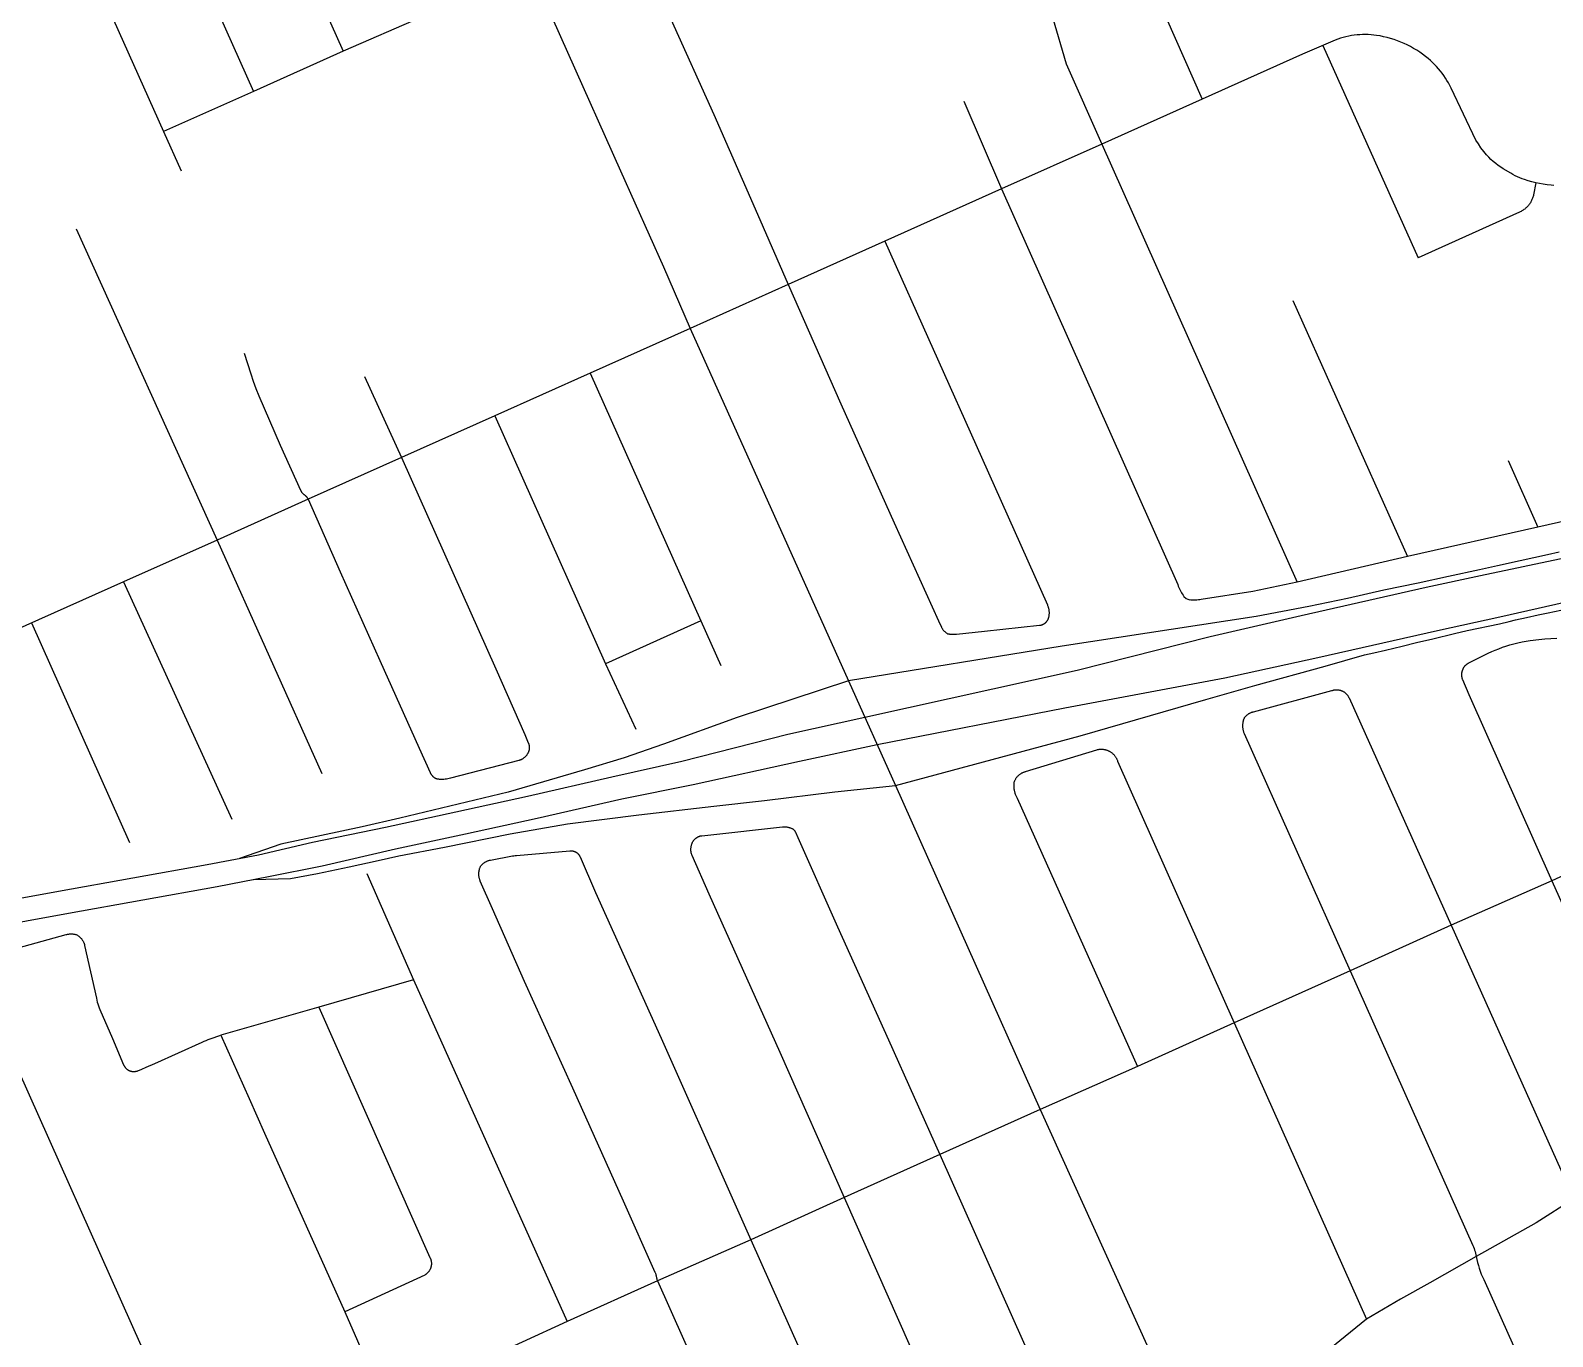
# Model space of a CAD drawing. Header units: inches. Extents: x 326453 to 344102, y 4677180 to 4689621.
# Drawn here: x 331917 to 333232, y 4681675 to 4682803 of the extents above; entities that cross this region are included whole.
import ezdxf

# ---------------------------------------------------------------- set-up
doc = ezdxf.new("R2010")
doc.units = ezdxf.units.IN
doc.header["$MEASUREMENT"] = 0
doc.layers.add('Street_Centreline', color=7, linetype='Continuous')

msp = doc.modelspace()

# ---------------------------------------------------------------- linework, layer by layer
at = {"layer": 'Street_Centreline'}
for p, q in [((332083.5604, 4683018.9214), (332187.4905, 4682785.3113)), ((332006.2759, 4682983.0764), (332109.9509, 4682750.4216)), ((331930.1638, 4682945.2407), (332032.1912, 4682715.7528)), ((332885.9094, 4682841.2268), (332929.1161, 4682743.8294)), ((332187.4905, 4682785.3113), (332109.9509, 4682750.4216)), ((333033.2131, 4682790.1381), (333115.4904, 4682606.7941)), ((332109.9509, 4682750.4216), (332032.1912, 4682715.7528)), ((332723.4552, 4682742.0131), (332755.7678, 4682666.2906)), ((332929.1161, 4682743.8294), (332842.3462, 4682704.9899)), ((332032.1912, 4682715.7528), (332047.7194, 4682681.7275)), ((332842.3462, 4682704.9899), (332755.7678, 4682666.2906)), ((332842.3462, 4682704.9899), (333011.2516, 4682326.6618)), ((332755.7678, 4682666.2906), (332655.0117, 4682621.1156)), ((331956.7923, 4682631.7358), (332078.5628, 4682363.0556)), ((332655.0117, 4682621.1156), (332571.5857, 4682583.7609)), ((332571.5857, 4682583.7609), (332487.068, 4682545.8264)), ((333007.3757, 4682569.9535), (333106.25, 4682348.7584)), ((332487.068, 4682545.8264), (332400.5964, 4682507.1376)), ((332487.068, 4682545.8264), (332623.7501, 4682241.5717)), ((332205.8275, 4682504.3673), (332237.7782, 4682434.3799)), ((332400.5964, 4682507.1376), (332318.2892, 4682470.3124)), ((332400.5964, 4682507.1376), (332496.2704, 4682293.1844)), ((332318.2892, 4682470.3124), (332237.7782, 4682434.3799)), ((332318.2892, 4682470.3124), (332413.8328, 4682256.2084)), ((332237.7782, 4682434.3799), (332157.117, 4682398.3154)), ((333193.2248, 4682431.7549), (333219.014, 4682374.1656)), ((332157.117, 4682398.3154), (332078.5628, 4682363.0556)), ((333219.014, 4682374.1656), (333106.25, 4682348.7584)), ((332078.5628, 4682363.0556), (331997.8011, 4682326.986)), ((332078.5628, 4682363.0556), (332169.0545, 4682161.5742)), ((333106.25, 4682348.7584), (333011.2516, 4682326.6618)), ((331997.8011, 4682326.986), (331838.962, 4682255.8552)), ((331997.8011, 4682326.986), (332091.3858, 4682122.0974)), ((331918.3816, 4682291.4206), (332002.9434, 4682101.8964)), ((332496.2704, 4682293.1844), (332413.8328, 4682256.2084)), ((332496.2704, 4682293.1844), (332513.4723, 4682254.7381)), ((332413.8328, 4682256.2084), (332440.0197, 4682199.8203)), ((332623.7501, 4682241.5717), (332664.2827, 4682151.0411)), ((332664.2827, 4682151.0411), (332789.164, 4681871.2008)), ((333334.7578, 4682116.2775), (333230.9248, 4682068.8784)), ((332207.8494, 4682075.0636), (332248.1244, 4681983.2416)), ((333230.9248, 4682068.8784), (333143.9589, 4682030.3657)), ((333230.9248, 4682068.8784), (333328.4976, 4681850.758)), ((333143.9589, 4682030.3657), (333056.9081, 4681991.1613)), ((333143.9589, 4682030.3657), (333249.904, 4681794.2659)), ((331864.8291, 4681999.0388), (332066.6149, 4681547.0785)), ((332248.1244, 4681983.2416), (332166.3468, 4681959.6908)), ((332248.1244, 4681983.2416), (332380.8342, 4681688.2235)), ((333056.9081, 4681991.1613), (332956.7417, 4681946.0902)), ((332166.3468, 4681959.6908), (332081.8828, 4681935.366)), ((332956.7417, 4681946.0902), (332873.3774, 4681908.3349)), ((332956.7417, 4681946.0902), (333071.0204, 4681690.2856)), ((332873.3774, 4681908.3349), (332789.164, 4681871.2008)), ((332789.164, 4681871.2008), (332702.5376, 4681832.4795)), ((332789.164, 4681871.2008), (332925.2468, 4681571.03)), ((332702.5376, 4681832.4795), (332619.986, 4681795.286)), ((332702.5376, 4681832.4795), (332786.334, 4681644.8088)), ((332619.986, 4681795.286), (332539.5445, 4681758.812)), ((332619.986, 4681795.286), (332703.322, 4681607.5736)), ((332539.5445, 4681758.812), (332458.9542, 4681723.2563)), ((332539.5445, 4681758.812), (332700.5208, 4681396.6296)), ((332458.9542, 4681723.2563), (332380.8342, 4681688.2235)), ((332458.9542, 4681723.2563), (332627.7023, 4681345.9442)), ((332189.0196, 4681696.6544), (332223.7324, 4681617.1526)), ((333071.0204, 4681690.2856), (333013.2146, 4681643.5237)), ((332380.8342, 4681688.2235), (332303.093, 4681652.6413))]:
    msp.add_line(p, q, dxfattribs=at)
for points in [[(332327.6516, 4683129.0004), (332337.3718, 4683108.8671), (332363.3311, 4683051.4256), (332396.8347, 4682976.0024), (332434.2485, 4682892.5049), (332442.824, 4682874.1726), (332470.2831, 4682812.9247), (332507.3582, 4682730.5795), (332545.1239, 4682644.5389), (332571.5857, 4682583.7609)], [(332243.8581, 4683092.0861), (332426.9262, 4682682.0075), (332463.9574, 4682598.8458), (332487.068, 4682545.8264)], [(332779.1916, 4682860.1444), (332799.7936, 4682814.6112), (332811.7023, 4682774.2355), (332842.3462, 4682704.9899)], [(332262.2022, 4682819.2637), (332261.952, 4682818.9853), (332261.6931, 4682818.715), (332261.4256, 4682818.4531), (332261.1498, 4682818.2), (332260.866, 4682817.9559), (332260.5745, 4682817.7211), (332260.2757, 4682817.4957), (332259.5574, 4682816.9892), (332258.8234, 4682816.5058), (332258.0744, 4682816.0459), (332257.3112, 4682815.61), (332256.5346, 4682815.1986), (332255.7453, 4682814.812), (332254.9441, 4682814.4507), (332187.4905, 4682785.3113)], [(333232.8625, 4682669.262), (333230.3097, 4682669.4419), (333226.9683, 4682669.7914), (333223.6407, 4682670.2549), (333220.331, 4682670.8318), (333217.0429, 4682671.5215), (333213.7803, 4682672.3231), (333210.547, 4682673.2356), (333207.3467, 4682674.2582), (333205.2911, 4682674.994), (333203.2624, 4682675.8007), (333201.2629, 4682676.6774), (333199.295, 4682677.6231), (333197.3612, 4682678.6366), (333195.4638, 4682679.7166), (333189.0734, 4682683.5174), (333186.8295, 4682685.0191), (333184.6398, 4682686.5989), (333182.5072, 4682688.2548), (333180.4341, 4682689.9847), (333178.4232, 4682691.7866), (333176.4771, 4682693.6582), (333174.598, 4682695.5971), (333172.1648, 4682698.7008), (333169.8173, 4682701.8699), (333167.5573, 4682705.1019), (333165.3863, 4682708.3943), (333144.015, 4682753.3288), (333142.9045, 4682755.5591), (333141.7215, 4682757.7518), (333140.4672, 4682759.9046), (333139.143, 4682762.0151), (333137.7504, 4682764.0811), (333136.2908, 4682766.1002), (333134.7657, 4682768.0705), (333133.177, 4682769.9897), (333131.5261, 4682771.8558), (333129.815, 4682773.6668), (333128.0454, 4682775.4207), (333126.2193, 4682777.1157), (333124.3386, 4682778.7499), (333121.9328, 4682780.7021), (333119.461, 4682782.5701), (333116.9262, 4682784.3515), (333114.3313, 4682786.0442), (333111.6794, 4682787.6462), (333108.9738, 4682789.1557), (333106.2176, 4682790.5707), (333103.4142, 4682791.8897), (333100.5668, 4682793.111), (333097.679, 4682794.2331), (333094.7541, 4682795.2548), (333091.7956, 4682796.1748), (333088.8071, 4682796.992), (333085.7922, 4682797.7054), (333082.7544, 4682798.3142), (333079.6974, 4682798.8177), (333077.2979, 4682799.1282), (333074.8891, 4682799.3555), (333072.4739, 4682799.4995), (333070.0552, 4682799.5599), (333067.6358, 4682799.5366), (333065.2187, 4682799.4298), (333062.8067, 4682799.2395), (333060.4027, 4682798.966), (333058.0096, 4682798.6095), (333055.6303, 4682798.1706), (333053.2675, 4682797.6497), (333050.9242, 4682797.0475), (333048.6031, 4682796.3646), (333046.3069, 4682795.6019), (333044.0385, 4682794.7603), (333041.8005, 4682793.8409), (333015.7528, 4682782.6093), (332929.1161, 4682743.8294)], [(332755.7678, 4682666.2906), (332908.0406, 4682324.55), (332908.472, 4682323.342), (332908.9457, 4682322.1499), (332909.4611, 4682320.9753), (332910.0176, 4682319.8196), (332910.6146, 4682318.6843), (332911.2512, 4682317.5707), (332911.9267, 4682316.4802), (332912.6402, 4682315.4142), (332913.3908, 4682314.3741), (332915.2676, 4682312.487), (332918.1773, 4682311.3318)], [(333217.0664, 4682671.5166), (333215.2274, 4682661.2033), (333215.0611, 4682660.4815), (333214.8698, 4682659.7659), (333214.6537, 4682659.0574), (333214.4132, 4682658.3569), (333214.1484, 4682657.6652), (333213.8597, 4682656.983), (333213.5475, 4682656.3114), (333213.212, 4682655.651), (333212.8539, 4682655.0026), (333212.4734, 4682654.3671), (333212.071, 4682653.7453), (333211.6472, 4682653.1378), (333211.2026, 4682652.5454), (333210.7377, 4682651.9688), (333210.2529, 4682651.4087), (333209.749, 4682650.8659), (333209.2265, 4682650.3409), (333208.6861, 4682649.8344), (333208.1284, 4682649.3469), (333207.554, 4682648.8792), (333206.9638, 4682648.4317), (333206.3583, 4682648.0051), (333205.7384, 4682647.5997), (333205.1047, 4682647.2162), (333204.4581, 4682646.8549), (333203.7993, 4682646.5163), (333203.1292, 4682646.2008), (333115.4904, 4682606.7941)], [(332655.0117, 4682621.1156), (332738.455, 4682434.4886), (332795.4259, 4682307.0311), (332795.6478, 4682306.5115), (332795.852, 4682305.9848), (332796.0385, 4682305.4515), (332796.207, 4682304.9123), (332796.3573, 4682304.3677), (332796.4892, 4682303.8184), (332796.6026, 4682303.2649), (332796.6973, 4682302.708), (332796.7733, 4682302.1482), (332796.8305, 4682301.5861), (332796.8687, 4682301.0225), (332796.8881, 4682300.4579), (332796.8884, 4682299.8929), (332796.8698, 4682299.3283), (332796.8322, 4682298.7646), (332796.7758, 4682298.2025), (332796.7005, 4682297.6426), (332796.6064, 4682297.0855), (332796.4937, 4682296.532), (332796.3625, 4682295.9825), (332796.2792, 4682295.6796), (332796.1856, 4682295.3797), (332796.0819, 4682295.0832), (332795.968, 4682294.7904), (332795.8442, 4682294.5016), (332795.7106, 4682294.2173), (332795.5674, 4682293.9377), (332795.4147, 4682293.6632), (332795.2527, 4682293.3941), (332795.0816, 4682293.1306), (332794.9015, 4682292.8731), (332794.7128, 4682292.622), (332794.5156, 4682292.3774), (332794.3102, 4682292.1398), (332794.0968, 4682291.9093), (332793.8756, 4682291.6862), (332793.6469, 4682291.4708), (332793.411, 4682291.2634), (332793.1681, 4682291.0641), (332792.9186, 4682290.8733), (332792.6626, 4682290.6911), (332792.4006, 4682290.5178), (332792.1329, 4682290.3535), (332791.8596, 4682290.1985), (332791.5813, 4682290.0529), (332791.2981, 4682289.9169), (332791.0104, 4682289.7906), (332790.7186, 4682289.6743), (332790.423, 4682289.568), (332790.1239, 4682289.4719), (332789.8217, 4682289.386), (332789.5168, 4682289.3106), (332789.2094, 4682289.2456), (332788.9, 4682289.1911), (332788.589, 4682289.1473), (332741.1049, 4682283.9975), (332716.9783, 4682281.4624), (332716.1832, 4682281.3924), (332715.3862, 4682281.3493), (332714.5881, 4682281.3332), (332713.79, 4682281.344), (332712.9927, 4682281.3818), (332712.1972, 4682281.4465), (332711.4043, 4682281.5381), (332711.1514, 4682281.5759), (332710.9, 4682281.6222), (332710.6502, 4682281.6769), (332710.4025, 4682281.74), (332710.1569, 4682281.8113), (332709.914, 4682281.8908), (332709.6738, 4682281.9784)], [(332571.5857, 4682583.7609), (332617.2295, 4682480.7191), (332663.3105, 4682377.8767), (332701.44, 4682293.3128), (332703.9397, 4682287.9262), (332704.1331, 4682287.5277), (332704.3404, 4682287.1363), (332704.5613, 4682286.7524), (332704.7954, 4682286.3764), (332705.0426, 4682286.0089), (332705.3025, 4682285.6502), (332705.5748, 4682285.3009), (332705.8591, 4682284.9613), (332706.1552, 4682284.6318), (332706.4626, 4682284.3129), (332706.781, 4682284.005), (332707.11, 4682283.7084), (332707.4491, 4682283.4236), (332707.7981, 4682283.1507), (332708.1563, 4682282.8903), (332708.5235, 4682282.6425), (332708.8991, 4682282.4078), (332709.2827, 4682282.1863), (332709.6738, 4682281.9784)], [(332102.0781, 4682524.5128), (332107.646, 4682506.6208), (332109.7619, 4682500.186), (332112.0827, 4682493.8222), (332114.6059, 4682487.5359), (332133.0992, 4682444.9925), (332150.6436, 4682405.975), (332150.7726, 4682405.701), (332150.9111, 4682405.4317), (332151.0588, 4682405.1673), (332151.2157, 4682404.9083), (332151.3816, 4682404.655), (332151.5562, 4682404.4075), (332151.7393, 4682404.1663), (332151.9307, 4682403.9317), (332152.1302, 4682403.7038), (332152.3375, 4682403.4831), (332152.5524, 4682403.2697), (332152.7746, 4682403.064), (332153.0038, 4682402.8661), (332153.2398, 4682402.6763), (332153.4823, 4682402.4949), (332153.731, 4682402.3221), (332154.0037, 4682402.1325), (332154.2696, 4682401.9335), (332154.5285, 4682401.7254), (332154.7799, 4682401.5084), (332155.0236, 4682401.2827), (332155.2593, 4682401.0486), (332155.4867, 4682400.8065), (332155.7054, 4682400.5566), (332155.9154, 4682400.2992), (332156.1162, 4682400.0347), (332156.3077, 4682399.7633), (332156.4896, 4682399.4854), (332156.6616, 4682399.2013), (332156.8237, 4682398.9113), (332156.9756, 4682398.6159), (332157.117, 4682398.3154)], [(332237.7782, 4682434.3799), (332319.1481, 4682251.9375), (332344.2069, 4682195.2278), (332347.3117, 4682188.0612), (332347.4502, 4682187.7189), (332347.5767, 4682187.372), (332347.6911, 4682187.021), (332347.7933, 4682186.6662), (332347.8831, 4682186.308), (332347.9606, 4682185.947), (332348.0255, 4682185.5835), (332348.0778, 4682185.218), (332348.1174, 4682184.8509), (332348.1442, 4682184.4827), (332348.1584, 4682184.1137), (332348.1597, 4682183.7445), (332348.1483, 4682183.3754), (332348.1241, 4682183.007), (332348.0872, 4682182.6396), (332348.0376, 4682182.2737), (332347.9754, 4682181.9098), (332347.9007, 4682181.5482), (332347.8134, 4682181.1894), (332347.7138, 4682180.8339), (332347.602, 4682180.482), (332347.4781, 4682180.1342), (332347.3422, 4682179.7909), (332347.1945, 4682179.4525), (332347.0352, 4682179.1194), (332346.838, 4682178.7409), (332346.6281, 4682178.3694), (332346.4058, 4682178.0052), (332346.1713, 4682177.6487), (332345.9248, 4682177.3003), (332345.6667, 4682176.9605), (332345.3973, 4682176.6296), (332345.1168, 4682176.308), (332344.8256, 4682175.996), (332344.524, 4682175.6941), (332344.2123, 4682175.4026), (332343.891, 4682175.1218), (332343.5604, 4682174.8521), (332343.2208, 4682174.5937), (332342.8727, 4682174.3469), (332342.5164, 4682174.112), (332342.1523, 4682173.8893), (332341.781, 4682173.6791), (332341.4027, 4682173.4816), (332341.018, 4682173.2969), (332340.6273, 4682173.1254), (332340.231, 4682172.9672), (332339.8295, 4682172.8225), (332339.4234, 4682172.6915), (332339.0131, 4682172.5743), (332280.0001, 4682157.364), (332278.8912, 4682157.0958), (332277.7747, 4682156.861), (332276.6516, 4682156.6598), (332275.523, 4682156.4923), (332274.39, 4682156.3587), (332273.7789, 4682156.3066), (332273.1664, 4682156.2756), (332272.5532, 4682156.2658), (332271.9401, 4682156.2771), (332271.3277, 4682156.3096), (332270.7167, 4682156.3632), (332270.108, 4682156.4379), (332269.5023, 4682156.5335), (332268.9002, 4682156.65)], [(333749.6411, 4682423.411), (333719.7625, 4682422.8668), (333685.0227, 4682421.9101), (333650.1212, 4682420.5985), (333607.5355, 4682418.9939), (333564.7602, 4682414.4545), (333542.7421, 4682411.4024), (333520.821, 4682407.7174), (333499.0152, 4682403.4026), (333395.3023, 4682381.3239), (333258.7696, 4682350.9289), (333243.0366, 4682347.5954), (333169.2894, 4682332.2449), (333122.3694, 4682322.1297), (333014.6748, 4682297.5643), (332935.917, 4682279.434), (332821.0695, 4682250.4219), (332637.9128, 4682209.9389)], [(333371.1745, 4682410.6589), (333319.6116, 4682396.8997), (333219.014, 4682374.1656)], [(332157.117, 4682398.3154), (332184.8398, 4682335.6146), (332219.1637, 4682258.8851), (332252.9418, 4682183.3731), (332262.4847, 4682162.2897), (332262.6353, 4682161.9714), (332262.7967, 4682161.6584), (332262.9686, 4682161.3511), (332263.1508, 4682161.0498), (332263.3432, 4682160.7548), (332263.5454, 4682160.4665), (332263.7574, 4682160.1853), (332263.9788, 4682159.9114), (332264.2093, 4682159.6453), (332264.4488, 4682159.3871), (332264.6969, 4682159.1371), (332264.9533, 4682158.8958), (332265.2178, 4682158.6633), (332265.49, 4682158.4399), (332265.7697, 4682158.2259), (332266.0564, 4682158.0215), (332266.35, 4682157.827), (332266.65, 4682157.6425), (332266.956, 4682157.4684), (332267.2678, 4682157.3047), (332267.585, 4682157.1517), (332267.9072, 4682157.0096), (332268.2341, 4682156.8785), (332268.5652, 4682156.7586), (332268.9002, 4682156.65)], [(332648.3797, 4682186.5609), (332810.639, 4682218.1882), (332948.5916, 4682243.9851), (333028.9052, 4682261.5636), (333132.1531, 4682284.9134), (333186.0663, 4682296.7146), (333258.7428, 4682313.1401), (333275.679, 4682316.6099), (333411.5528, 4682347.3388), (333479.1176, 4682362.0775), (333537.5979, 4682372.1871), (333559.519, 4682375.8721), (333581.5371, 4682378.9242), (333624.9543, 4682381.8301), (333668.1999, 4682383.1363), (333702.8657, 4682384.2032), (333736.9632, 4682384.6782), (333766.3942, 4682385.7442)], [(333237.2543, 4682352.6284), (333227.1532, 4682350.376), (333203.5945, 4682345.1228), (333184.1848, 4682340.7948), (333176.3418, 4682339.0459), (333168.5264, 4682337.3032)], [(333168.5228, 4682337.3024), (333141.7217, 4682331.6873), (333115.655, 4682325.8634), (333085.8183, 4682319.701), (333054.6916, 4682312.6511), (333021.1769, 4682305.5829), (332975.6871, 4682297.1315), (332808.2735, 4682271.4482), (332623.7501, 4682241.5717)], [(333011.2516, 4682326.6618), (332972.8649, 4682318.6048), (332928.34, 4682311.5906), (332927.0781, 4682311.4129), (332925.8111, 4682311.2766), (332924.5403, 4682311.1817), (332923.2671, 4682311.1285), (332921.9929, 4682311.1169), (332920.7189, 4682311.1469), (332919.4466, 4682311.2186), (332918.1773, 4682311.3318)], [(333185.8024, 4682290.7536), (333194.0224, 4682292.6868), (333199.5831, 4682294.0159), (333209.1329, 4682296.1907), (333219.2871, 4682298.4864), (333227.8698, 4682300.1779), (333238.6284, 4682302.4736)], [(332664.2827, 4682151.0411), (332823.6775, 4682194.108), (332932.2183, 4682225.3447), (332974.6559, 4682237.3147), (333035.414, 4682254.1246), (333069.2312, 4682263.9904), (333077.3816, 4682265.6759), (333087.4992, 4682267.9232), (333101.8325, 4682271.4345), (333114.1985, 4682274.5245), (333128.3391, 4682277.7756), (333146.8989, 4682282.4377), (333157.8488, 4682284.7983), (333185.8024, 4682290.7536)], [(333154.3015, 4682251.6683), (333154.4478, 4682251.991), (333154.6049, 4682252.3086), (333154.7725, 4682252.6207), (333154.9506, 4682252.927), (333155.1387, 4682253.2272), (333155.3369, 4682253.521), (333155.5448, 4682253.8079), (333155.7621, 4682254.0876), (333155.9888, 4682254.36), (333156.2244, 4682254.6246), (333156.4688, 4682254.8811), (333156.7216, 4682255.1293), (333156.9827, 4682255.3689), (333157.2516, 4682255.5996), (333157.5281, 4682255.8211), (333157.8118, 4682256.0333), (333158.1025, 4682256.2358), (333158.3999, 4682256.4284), (333158.7035, 4682256.611), (333159.0131, 4682256.7833), (333159.3283, 4682256.9452), (333176.1682, 4682265.2375), (333179.138, 4682266.6608), (333182.1483, 4682267.9962), (333185.1967, 4682269.2424), (333188.2803, 4682270.3984), (333191.3966, 4682271.4632), (333194.8189, 4682272.52), (333198.2713, 4682273.4733), (333201.7509, 4682274.3225), (333205.2544, 4682275.0667), (333208.7788, 4682275.7052), (333212.3207, 4682276.2374), (333219.7244, 4682277.1911), (333224.9229, 4682277.7513), (333230.1356, 4682278.1582), (333235.3581, 4682278.4113)], [(332623.7501, 4682241.5717), (332527.5838, 4682209.9425), (332464.05, 4682186.8123), (332430.0525, 4682175.0868), (332395.6756, 4682164.5256), (332329.9867, 4682145.3266), (332236.2594, 4682122.9048), (332203.7905, 4682115.5291), (332133.6796, 4682100.2817), (332098.0057, 4682087.9664)], [(333154.3015, 4682251.6683), (333154.1368, 4682251.3584), (333153.9826, 4682251.043), (333153.8392, 4682250.7226), (333153.7067, 4682250.3975), (333153.5853, 4682250.0682), (333153.4751, 4682249.7349), (333153.3762, 4682249.3981), (333153.2887, 4682249.0581), (333153.2128, 4682248.7154), (333153.1485, 4682248.3703), (333153.0959, 4682248.0233), (333153.055, 4682247.6746), (333153.026, 4682247.3248), (333153.0088, 4682246.9742), (333153.0034, 4682246.6232), (333153.01, 4682246.2723), (333153.0283, 4682245.9217), (333153.0585, 4682245.572), (333153.1005, 4682245.2235), (333153.1543, 4682244.8766), (333153.2197, 4682244.5318), (333153.2968, 4682244.1893), (333153.3854, 4682243.8496), (333153.4854, 4682243.5132), (333153.5967, 4682243.1803), (333153.7193, 4682242.8513), (333153.8528, 4682242.5267), (333159.4126, 4682229.6371), (333230.9248, 4682068.8784)], [(332964.9184, 4682208.2062), (332965.114, 4682208.583), (332965.3225, 4682208.9528), (332965.5437, 4682209.3151), (332965.7773, 4682209.6695), (332966.0231, 4682210.0156), (332966.2807, 4682210.353), (332966.5498, 4682210.6813), (332966.8302, 4682211.0001), (332967.1214, 4682211.3089), (332967.4232, 4682211.6075), (332967.7351, 4682211.8954), (332968.0568, 4682212.1724), (332968.3879, 4682212.438), (332968.728, 4682212.692), (332969.0767, 4682212.9341), (332969.4336, 4682213.164), (332969.7983, 4682213.3813), (332970.1702, 4682213.5859), (332970.549, 4682213.7775), (332970.9343, 4682213.9558), (332971.3254, 4682214.1207), (332971.7221, 4682214.2719), (332972.1237, 4682214.4093), (332972.5299, 4682214.5326), (332972.9401, 4682214.6419), (332973.3539, 4682214.7368), (333040.9545, 4682232.9935), (333041.3284, 4682233.1334), (333041.7068, 4682233.2604), (333042.0894, 4682233.3743), (333042.4756, 4682233.4749), (333042.8651, 4682233.5623), (333043.2574, 4682233.6362), (333043.652, 4682233.6966), (333044.0484, 4682233.7434), (333044.4462, 4682233.7766), (333044.8449, 4682233.796), (333045.244, 4682233.8018), (333045.6431, 4682233.7938), (333046.0416, 4682233.7721), (333046.4392, 4682233.7368), (333046.8354, 4682233.6878), (333047.2296, 4682233.6252), (333047.6215, 4682233.5491), (333048.0105, 4682233.4596), (333048.3962, 4682233.3568), (333048.7781, 4682233.2407), (333049.1558, 4682233.1117), (333049.5289, 4682232.9697), (333049.8969, 4682232.815), (333050.2593, 4682232.6477), (333050.6158, 4682232.4681), (333050.9659, 4682232.2763), (333051.3091, 4682232.0727), (333051.6452, 4682231.8573), (333051.9737, 4682231.6305), (333052.2942, 4682231.3926), (333052.6064, 4682231.1438), (333052.9098, 4682230.8844), (333053.2041, 4682230.6148), (333053.489, 4682230.3352), (333053.7641, 4682230.0459), (333054.0291, 4682229.7474), (333054.2837, 4682229.44), (333054.5275, 4682229.124), (333054.7604, 4682228.7998), (333054.982, 4682228.4678), (333055.192, 4682228.1283), (333055.3903, 4682227.7819), (333055.5766, 4682227.4288), (333055.7506, 4682227.0696), (333055.9121, 4682226.7046), (333143.9589, 4682030.3657)], [(332637.9128, 4682209.9389), (332571.2443, 4682195.013), (332479.7291, 4682171.9458), (332419.427, 4682158.1706), (332346.4679, 4682141.6931), (332284.5876, 4682127.9132), (332224.0592, 4682114.9525), (332160.8603, 4682101.7269), (332114.2631, 4682091.0634), (332070.0457, 4682082.6401), (331941.6592, 4682059.5915), (331829.4824, 4682039.0809), (331810.6231, 4682035.4432), (331726.3268, 4682019.1836), (331667.443, 4682006.6971), (331611.1315, 4681995.4167), (331494.2308, 4681970.0444), (331489.9413, 4681969.0825)], [(332964.9184, 4682208.2062), (332964.7352, 4682207.6415), (332964.5717, 4682207.0707), (332964.4282, 4682206.4946), (332964.3047, 4682205.9139), (332964.2015, 4682205.3292), (332964.1186, 4682204.7413), (332964.0563, 4682204.1509), (332964.0145, 4682203.5587), (332963.9933, 4682202.9653), (332963.9927, 4682202.3716), (332964.0127, 4682201.7782), (332964.0533, 4682201.1859), (332964.1145, 4682200.5953), (332964.1962, 4682200.0073), (332964.2982, 4682199.4224), (332964.4205, 4682198.8414), (332964.563, 4682198.265), (332964.7253, 4682197.6939), (332964.9074, 4682197.1288), (332965.109, 4682196.5704), (332965.3299, 4682196.0193), (333056.9081, 4681991.1613)], [(331494.1863, 4681949.4103), (331502.8423, 4681951.3513), (331619.7429, 4681976.7236), (331676.0545, 4681988.004), (331734.9389, 4682000.4906), (331838.0939, 4682020.3879), (331950.2706, 4682040.8985), (332078.6572, 4682063.947), (332122.8746, 4682072.3703), (332169.347, 4682081.7589), (332232.6707, 4682096.2594), (332293.1991, 4682109.2202), (332355.0794, 4682123.0001), (332428.0385, 4682139.4775), (332489.7651, 4682151.9318), (332581.3951, 4682172.171), (332648.3797, 4682186.5609)], [(332766.6339, 4682153.264), (332766.7606, 4682153.7219), (332766.9033, 4682154.1751), (332767.0617, 4682154.623), (332767.2356, 4682155.0651), (332767.4248, 4682155.5009), (332767.6292, 4682155.9299), (332767.8483, 4682156.3514), (332768.0821, 4682156.765), (332768.3301, 4682157.1703), (332768.5921, 4682157.5666), (332768.8678, 4682157.9535), (332769.1569, 4682158.3306), (332769.4589, 4682158.6974), (332769.7735, 4682159.0534), (332770.1003, 4682159.3982), (332770.439, 4682159.7314), (332770.7891, 4682160.0526), (332771.1502, 4682160.3614), (332771.5219, 4682160.6574), (332771.9036, 4682160.9402), (332772.295, 4682161.2096), (332772.6956, 4682161.4651), (332773.1048, 4682161.7065), (332773.5222, 4682161.9335), (332773.9472, 4682162.1458), (332774.3794, 4682162.3431), (332774.8183, 4682162.5252), (332775.2632, 4682162.6919), (332775.7136, 4682162.8429), (332776.1691, 4682162.9782), (332776.629, 4682163.0975), (332838.1588, 4682181.9444), (332838.656, 4682182.065), (332839.1569, 4682182.1686), (332839.6612, 4682182.255), (332840.1681, 4682182.324), (332840.6771, 4682182.3756), (332841.1875, 4682182.4097), (332841.6988, 4682182.4263), (332842.2104, 4682182.4254), (332842.7216, 4682182.4069), (332843.2319, 4682182.3709), (332843.7407, 4682182.3174), (332844.2474, 4682182.2466), (332844.7513, 4682182.1584), (332845.2519, 4682182.053), (332845.7486, 4682181.9305), (332846.2408, 4682181.791), (332846.7279, 4682181.6347), (332847.2094, 4682181.4619), (332847.6847, 4682181.2726), (332848.1532, 4682181.0672), (332848.6144, 4682180.8458), (332849.0677, 4682180.6087), (332849.5127, 4682180.3563), (332849.9487, 4682180.0887), (332850.3753, 4682179.8063), (332850.792, 4682179.5095), (332851.1982, 4682179.1986), (332851.5936, 4682178.8739), (332851.9776, 4682178.5359), (332852.3498, 4682178.1849), (332852.7097, 4682177.8214), (332853.057, 4682177.4457), (332853.3912, 4682177.0584), (332853.7119, 4682176.6598), (332854.0187, 4682176.2505), (332854.3114, 4682175.8309), (332854.5894, 4682175.4015), (332854.8527, 4682174.9628), (332855.1007, 4682174.5153), (332855.3332, 4682174.0597), (332855.55, 4682173.5963), (332855.7507, 4682173.1257), (332855.9352, 4682172.6486), (332856.1033, 4682172.1654), (332956.7417, 4681946.0902)], [(332110.0656, 4682069.9302), (332141.9112, 4682070.8846), (332165.197, 4682075.1461), (332192.5823, 4682080.8828), (332217.6123, 4682086.3194), (332235.4866, 4682090.2531), (332275.0067, 4682097.9567), (332331.7429, 4682109.2824), (332381.1479, 4682117.8489), (332442.7492, 4682125.8197), (332507.4118, 4682133.3115), (332551.1196, 4682138.0944), (332611.869, 4682145.4902), (332664.2827, 4682151.0411)], [(332766.6339, 4682153.264), (332766.551, 4682152.6225), (332766.4902, 4682151.9785), (332766.4515, 4682151.3328), (332766.4349, 4682150.6862), (332766.4404, 4682150.0394), (332766.4682, 4682149.3932), (332766.518, 4682148.7483), (332766.5899, 4682148.1055), (332766.6838, 4682147.4655), (332766.7996, 4682146.8291), (332766.9371, 4682146.197), (332767.0962, 4682145.5701), (332767.2767, 4682144.9489), (332767.4783, 4682144.3343), (332767.7009, 4682143.727), (332767.9441, 4682143.1277), (332768.2078, 4682142.537), (332768.4915, 4682141.9557), (332768.795, 4682141.3845), (332769.1178, 4682140.824), (332769.4597, 4682140.2749), (332873.3774, 4681908.3349)], [(332488.8864, 4682101.6317), (332489.1854, 4682102.1275), (332489.4722, 4682102.6304), (332489.6422, 4682102.9255), (332489.8222, 4682103.2145), (332490.0119, 4682103.4973), (332490.2111, 4682103.7735), (332490.4196, 4682104.0427), (332490.6371, 4682104.3047), (332490.8634, 4682104.5592), (332491.0982, 4682104.8058), (332491.3412, 4682105.0443), (332491.5923, 4682105.2744), (332491.8509, 4682105.4958), (332492.117, 4682105.7083), (332492.3901, 4682105.9117), (332492.67, 4682106.1056), (332492.9563, 4682106.29), (332493.2487, 4682106.4645), (332493.5469, 4682106.6289), (332493.8505, 4682106.7832), (332494.1592, 4682106.927), (332494.4725, 4682107.0602), (332494.7902, 4682107.1827), (332495.1119, 4682107.2944), (332495.4372, 4682107.3951), (332495.7658, 4682107.4846), (332496.0972, 4682107.5629), (332496.431, 4682107.63), (332496.767, 4682107.6856), (332497.1046, 4682107.7298), (332502.1986, 4682108.3086), (332566.7175, 4682115.3776), (332567.2651, 4682115.4209), (332567.8139, 4682115.4452), (332568.3632, 4682115.4503), (332568.9124, 4682115.4365), (332569.4607, 4682115.4035), (332570.0076, 4682115.3516), (332570.5523, 4682115.2807), (332571.0943, 4682115.191), (332571.6328, 4682115.0825), (332572.1673, 4682114.9554), (332572.6969, 4682114.8098), (332573.2213, 4682114.6459), (332573.7396, 4682114.4639), (332574.2513, 4682114.264), (332574.7557, 4682114.0465), (332574.9448, 4682113.9572), (332575.1308, 4682113.8616), (332575.3136, 4682113.7598), (332575.4928, 4682113.652), (332575.6682, 4682113.5382), (332575.8398, 4682113.4186), (332576.0073, 4682113.2934), (332576.1705, 4682113.1625), (332576.3292, 4682113.0263), (332576.4832, 4682112.8849), (332576.6324, 4682112.7384), (332576.7767, 4682112.5869), (332576.9158, 4682112.4307), (332577.0495, 4682112.27), (332577.1778, 4682112.1048), (332577.3006, 4682111.9354), (332577.4175, 4682111.7621), (332577.5286, 4682111.5849), (332577.6337, 4682111.404), (332577.7327, 4682111.2198), (332577.8254, 4682111.0323), (332577.9118, 4682110.8419), (332579.9951, 4682106.038), (332614.1456, 4682028.9362), (332658.3647, 4681931.424), (332702.5376, 4681832.4795)], [(332488.8864, 4682101.6317), (332488.691, 4682101.258), (332488.5088, 4682100.8777), (332488.3401, 4682100.4912), (332488.185, 4682100.0991), (332488.0438, 4682099.7017), (332487.9165, 4682099.2997), (332487.8034, 4682098.8935), (332487.7046, 4682098.4835), (332487.6202, 4682098.0704), (332487.5504, 4682097.6545), (332487.4952, 4682097.2364), (332487.4546, 4682096.8167), (332487.4288, 4682096.3958), (332487.4177, 4682095.9743), (332487.4214, 4682095.5526), (332487.4399, 4682095.1313), (332487.4731, 4682094.7109), (332487.521, 4682094.292), (332487.5836, 4682093.875), (332487.6607, 4682093.4604), (332487.7523, 4682093.0488), (332487.8583, 4682092.6406), (332487.9785, 4682092.2364), (332488.1127, 4682091.8367), (332488.261, 4682091.4419), (332488.4229, 4682091.0525), (332503.0744, 4682057.4963), (332564.3268, 4681920.8935), (332619.986, 4681795.286)], [(332305.5284, 4682080.4201), (332305.7877, 4682080.8219), (332306.0607, 4682081.2145), (332306.3471, 4682081.5975), (332306.6466, 4682081.9703), (332306.9587, 4682082.3326), (332307.2832, 4682082.6839), (332307.6195, 4682083.0238), (332307.9674, 4682083.3519), (332308.3264, 4682083.6678), (332308.6961, 4682083.9711), (332309.0761, 4682084.2615), (332309.4658, 4682084.5386), (332309.8649, 4682084.8021), (332310.2728, 4682085.0516), (332310.6891, 4682085.2869), (332311.1133, 4682085.5078), (332311.5448, 4682085.7138), (332311.9832, 4682085.9049), (332312.4279, 4682086.0807), (332312.8784, 4682086.2411), (332313.3342, 4682086.3858), (332313.7947, 4682086.5147), (332314.2593, 4682086.6276), (332314.7276, 4682086.7245), (332333.6374, 4682090.2959), (332334.7753, 4682090.4901), (332335.919, 4682090.6467), (332337.0672, 4682090.7655), (332383.0992, 4682094.7617), (332383.4054, 4682094.7836), (332383.7123, 4682094.795), (332384.0193, 4682094.7956), (332384.3262, 4682094.7857), (332384.6325, 4682094.765), (332384.938, 4682094.7338), (332385.2422, 4682094.6919), (332385.5447, 4682094.6395), (332385.8453, 4682094.5767), (332386.1434, 4682094.5034), (332386.4389, 4682094.4199), (332386.7313, 4682094.3261), (332387.0202, 4682094.2223), (332387.3054, 4682094.1084), (332387.5864, 4682093.9848), (332387.863, 4682093.8514), (332388.1348, 4682093.7086), (332388.4015, 4682093.5564), (332388.6627, 4682093.395), (332388.9181, 4682093.2247), (332389.1675, 4682093.0455), (332389.4105, 4682092.8579), (332389.6469, 4682092.6619), (332389.8763, 4682092.4578), (332390.0985, 4682092.2459), (332390.3132, 4682092.0264), (332390.5202, 4682091.7996), (332390.7191, 4682091.5657), (332390.9098, 4682091.3251), (332391.0921, 4682091.078), (332391.2656, 4682090.8247), (332391.4303, 4682090.5655), (332391.5858, 4682090.3008), (332391.7321, 4682090.0308), (332391.8689, 4682089.7559), (332391.9961, 4682089.4765), (332405.398, 4682058.6193), (332462.1483, 4681932.8909), (332524.4487, 4681792.501), (332539.5445, 4681758.812)], [(332305.5284, 4682080.4201), (332305.339, 4682079.9611), (332305.1653, 4682079.4958), (332305.0078, 4682079.0249), (332304.8664, 4682078.5489), (332304.7415, 4682078.0682), (332304.6331, 4682077.5836), (332304.5414, 4682077.0956), (332304.4665, 4682076.6046), (332304.4085, 4682076.1115), (332304.3674, 4682075.6166), (332304.3433, 4682075.1206), (332304.3362, 4682074.624), (332304.3461, 4682074.1275), (332304.373, 4682073.6317), (332304.4169, 4682073.137), (332304.4778, 4682072.6442), (332304.5555, 4682072.1537), (332304.65, 4682071.6662), (332304.7611, 4682071.1822), (332304.8888, 4682070.7023), (332305.0328, 4682070.227), (332305.1931, 4682069.757), (332305.3693, 4682069.2927), (332305.5614, 4682068.8348), (332316.1432, 4682044.7704), (332343.7108, 4681982.0911), (332385.4629, 4681889.9026), (332429.1949, 4681792.3587), (332456.6331, 4681730.909), (332456.8184, 4681730.495), (332456.9904, 4681730.0752), (332457.1488, 4681729.6502), (332457.2936, 4681729.2204), (332457.4246, 4681728.7861), (332457.5415, 4681728.3478), (332457.6445, 4681727.9061), (332457.7332, 4681727.4612), (332457.8076, 4681727.0138), (332457.8677, 4681726.5642), (332457.9036, 4681726.2981), (332457.9485, 4681726.0333), (332458.0023, 4681725.7702), (332458.0651, 4681725.5091), (332458.1367, 4681725.2503), (332458.2171, 4681724.994), (332458.3061, 4681724.7406), (332458.4037, 4681724.4905), (332458.5098, 4681724.2437), (332458.9542, 4681723.2563)], [(331958.3633, 4682021.6477), (331957.8089, 4682021.8364), (331957.2484, 4682022.006), (331956.6824, 4682022.1564), (331956.1116, 4682022.2874), (331955.5366, 4682022.3988), (331954.9582, 4682022.4905), (331954.377, 4682022.5624), (331953.7937, 4682022.6144), (331953.2089, 4682022.6465), (331952.6234, 4682022.6585), (331952.0378, 4682022.6506), (331951.4528, 4682022.6226), (331950.8691, 4682022.5747), (331950.2874, 4682022.5069), (331949.7083, 4682022.4192), (331949.1326, 4682022.3119), (331948.5609, 4682022.1849), (331947.9939, 4682022.0384), (331864.8291, 4681999.0388)], [(331958.3633, 4682021.6477), (331958.7383, 4682021.3838), (331959.1046, 4682021.1081), (331959.4618, 4682020.8208), (331959.8097, 4682020.5222), (331960.1478, 4682020.2126), (331960.4758, 4682019.8923), (331960.7933, 4682019.5616), (331961.1001, 4682019.221), (331961.3959, 4682018.8707), (331961.6802, 4682018.5111), (331961.9529, 4682018.1425), (331962.2201, 4682017.7555), (331962.4741, 4682017.3597), (331962.7147, 4682016.9556), (331962.9416, 4682016.5437), (331963.1545, 4682016.1244), (331963.3533, 4682015.6982), (331963.5377, 4682015.2655), (331963.7074, 4682014.8269), (331963.8623, 4682014.3829), (331964.0022, 4682013.9339), (331964.127, 4682013.4804), (331964.2365, 4682013.0231), (331974.3505, 4681967.4023), (331974.7235, 4681965.7336), (331975.1539, 4681964.0788), (331975.6413, 4681962.4399), (331976.1851, 4681960.8188), (331976.7846, 4681959.2176), (331977.4392, 4681957.638), (331988.3175, 4681932.6197), (331997.9174, 4681909.7529), (331998.0576, 4681909.4537), (331998.2079, 4681909.1596), (331998.3684, 4681908.8708), (331998.5387, 4681908.5878), (331998.7188, 4681908.3108), (331998.9083, 4681908.0402), (331999.107, 4681907.7763), (331999.3147, 4681907.5194), (331999.5312, 4681907.2699), (331999.7561, 4681907.028), (331999.9893, 4681906.7939), (332000.2304, 4681906.5681), (332000.4792, 4681906.3508), (332000.7353, 4681906.1422), (332000.9985, 4681905.9425), (332001.2685, 4681905.7521), (332001.5448, 4681905.5711), (332001.8273, 4681905.3997), (332002.1154, 4681905.2383), (332002.409, 4681905.0868), (332002.7077, 4681904.9456), (332003.0111, 4681904.8148), (332003.3187, 4681904.6945), (332003.6304, 4681904.585), (332003.9457, 4681904.4863), (332004.2641, 4681904.3985), (332004.5855, 4681904.3218), (332004.9092, 4681904.2563), (332005.2351, 4681904.2019), (332005.5626, 4681904.1589), (332005.8914, 4681904.1272), (332006.2212, 4681904.1068), (332006.5514, 4681904.0979), (332006.8817, 4681904.1004), (332007.2118, 4681904.1143), (332007.5412, 4681904.1396), (332007.8695, 4681904.1762), (332008.1963, 4681904.2242), (332008.5213, 4681904.2834), (332008.8441, 4681904.3538), (332009.1642, 4681904.4353), (332009.4814, 4681904.5279), (332009.7951, 4681904.6313), (332010.1051, 4681904.7456), (332013.7528, 4681906.2079), (332017.3676, 4681907.7499), (332024.8395, 4681911.0348), (332065.7433, 4681929.4784), (332067.4625, 4681930.269), (332069.2054, 4681931.0059), (332070.9703, 4681931.6885), (332072.7554, 4681932.3159), (332081.8828, 4681935.366)], [(333056.9081, 4681991.1613), (333162.8065, 4681753.8793), (333163.3644, 4681752.5731), (333163.8776, 4681751.2486), (333164.3455, 4681749.9074), (333164.7674, 4681748.5511), (333165.1431, 4681747.1813), (333165.4719, 4681745.7995), (333165.7536, 4681744.4073)], [(332166.3468, 4681959.6908), (332262.3962, 4681743.3787), (332262.5674, 4681743.0225), (332262.7262, 4681742.6606), (332262.8725, 4681742.2935), (332263.0062, 4681741.9216), (332263.127, 4681741.5453), (332263.2348, 4681741.1651), (332263.3294, 4681740.7814), (332263.4109, 4681740.3947), (332263.4791, 4681740.0054), (332263.5338, 4681739.614), (332263.5751, 4681739.221), (332263.6028, 4681738.8268), (332263.617, 4681738.4318), (332263.6177, 4681738.0366), (332263.6048, 4681737.6416), (332263.5783, 4681737.2473), (332263.5383, 4681736.8541), (332263.4849, 4681736.4626), (332263.418, 4681736.0731), (332263.3378, 4681735.6861), (332263.2444, 4681735.3021), (332263.1378, 4681734.9215), (332263.0183, 4681734.5448), (332262.8859, 4681734.1725), (332262.7408, 4681733.8049), (332262.5831, 4681733.4425), (332262.4132, 4681733.0857), (332262.231, 4681732.735), (332262.037, 4681732.3907), (332261.8312, 4681732.0533), (332261.614, 4681731.7232), (332261.3856, 4681731.4007), (332261.1462, 4681731.0862), (332260.8962, 4681730.7801), (332260.6358, 4681730.4828), (332260.3654, 4681730.1946), (332260.0852, 4681729.9159), (332259.7957, 4681729.6469), (332259.4971, 4681729.388), (332259.1897, 4681729.1396), (332258.8741, 4681728.9018), (332258.5504, 4681728.675), (332258.2192, 4681728.4595), (332257.8808, 4681728.2554), (332189.0196, 4681696.6544)], [(332081.8828, 4681935.366), (332106.3946, 4681880.8222), (332119.5838, 4681850.7803), (332189.0196, 4681696.6544)], [(333249.904, 4681794.2659), (333217.3938, 4681773.5069), (333165.7536, 4681744.4073)], [(333165.7536, 4681744.4073), (333125.6284, 4681721.5747), (333100.3706, 4681707.5231), (333071.0204, 4681690.2856)], [(333165.7536, 4681744.4073), (333166.2746, 4681741.8233), (333166.8799, 4681739.2577), (333167.5687, 4681736.7133), (333168.3403, 4681734.1928), (333169.194, 4681731.6988), (333170.1288, 4681729.2341), (333171.1437, 4681726.8013), (333172.2376, 4681724.403), (333202.8723, 4681656.2406)]]:
    msp.add_lwpolyline(points, dxfattribs=at)

doc.saveas('drawing.dxf')
